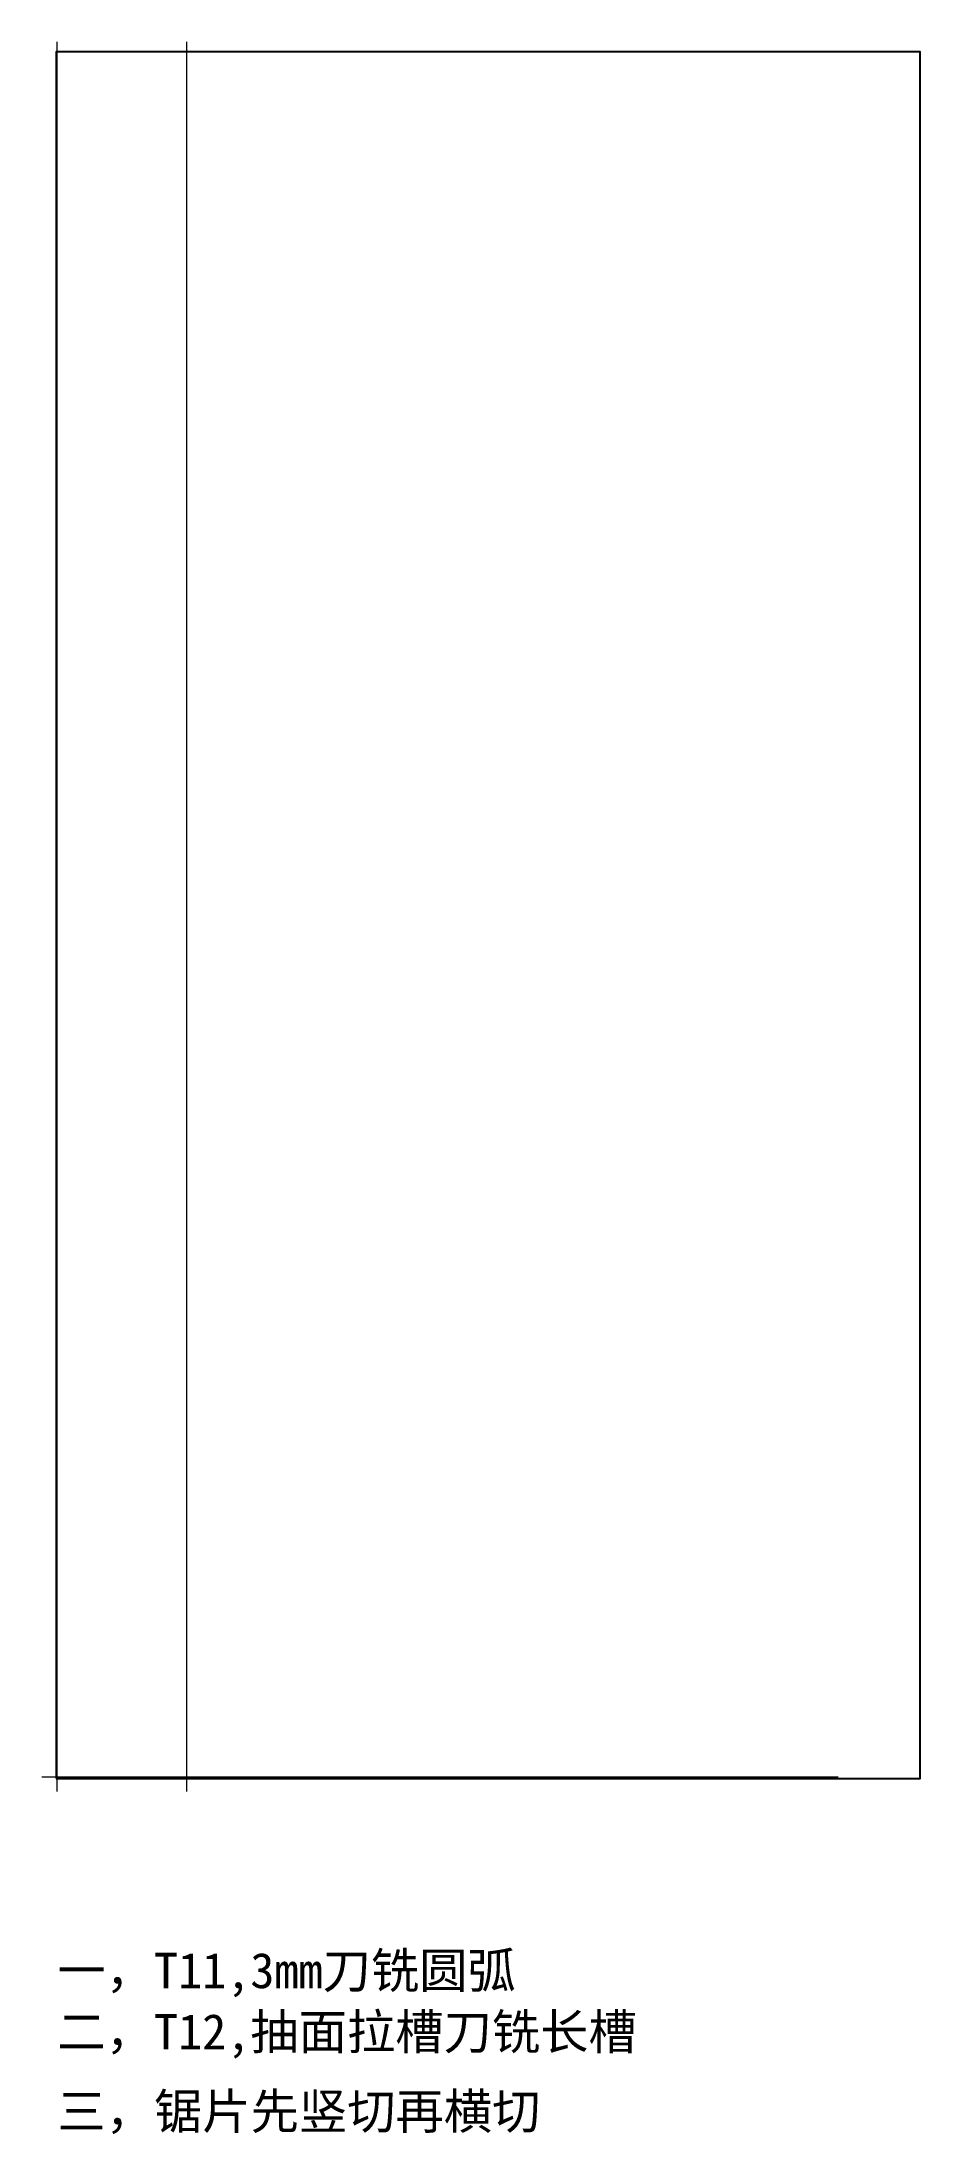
# Model space of a CAD drawing. Header units: millimetres. Extents: x 3257 to 4497, y -671 to 2286.
import ezdxf

# ---------------------------------------------------------------- set-up
doc = ezdxf.new("R2010")
doc.units = ezdxf.units.MM
doc.layers.add('0-文字', color=2, linetype='Continuous')
doc.layers.add('0-标注', color=7, linetype='Continuous')
doc.layers.add('底板框实线', color=7, linetype='Continuous', lineweight=20)
doc.styles.get("Standard").update_dxf_attribs({"font": 'SimSun.ttf'})

msp = doc.modelspace()

# ---------------------------------------------------------------- linework, layer by layer
at = {"layer": '0-标注'}
msp.add_lwpolyline([(3277.4, -168), (4497.4, -168), (4497.4, 2272), (3277.4, 2272)], close=True, dxfattribs=at)
at = {"layer": '底板框实线', "color": 3}
for p, q in [((3279, -186.4), (3279, 2286.2)), ((3462.2, -186.4), (3462.2, 2286.2)), ((4381.6, -166.4), (3257.4, -166.4))]:
    msp.add_line(p, q, dxfattribs=at)

# ---------------------------------------------------------------- texts
at = {"layer": '0-文字', "char_height": 50, "width": 1645.456, "attachment_point": 1}
for s, insert in [('一，T11,3mm刀铣圆弧', (3279.3, -414.4)), ('{\\fSimSun|b0|i0|c134|p2;二，}T12,{\\fSimSun|b0|i0|c134|p2;抽面拉槽刀铣长槽}', (3279.3, -500.9)), ('{\\fSimSun|b0|i0|c134|p2;三，锯片先竖切再横切}', (3279.3, -613.4))]:
    msp.add_mtext(s, dxfattribs=dict(at, insert=insert))

doc.saveas('drawing.dxf')
